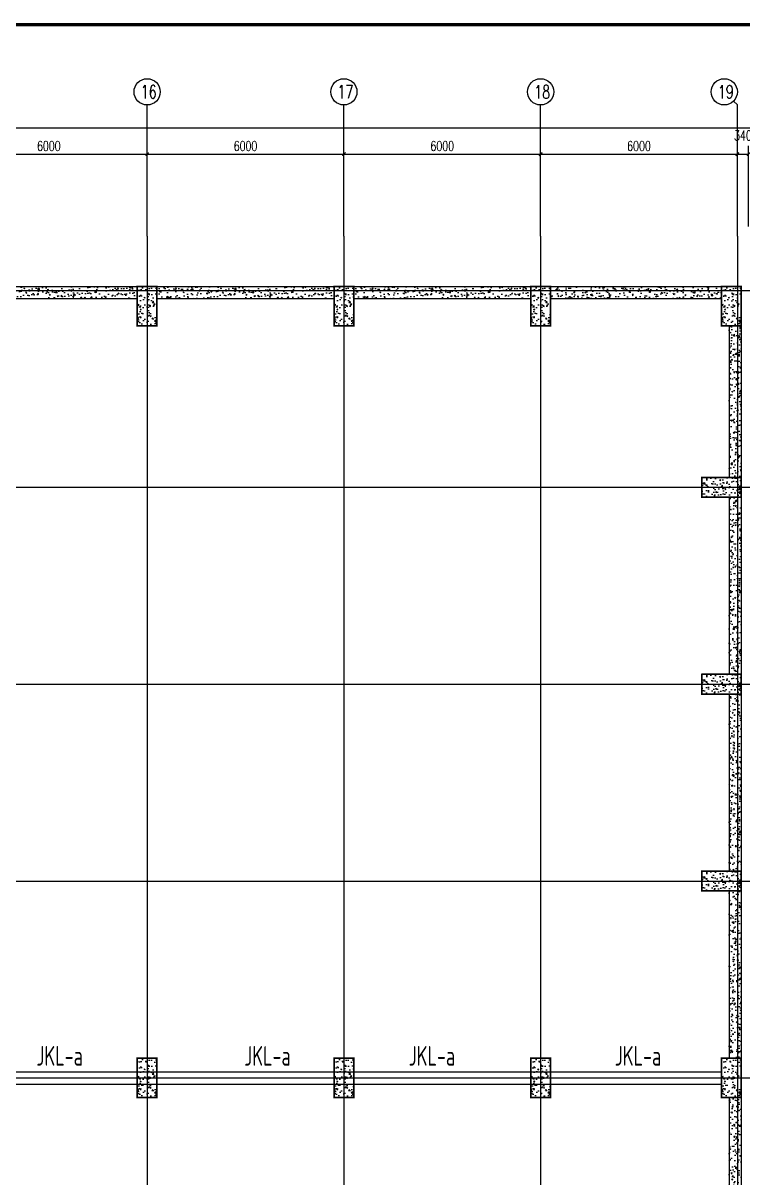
# Model space of a CAD drawing. Extents: x -73672 to 366960, y -527333 to 140666.
# Drawn here: x 277922 to 299876, y -138460 to -103268 of the extents above; entities that cross this region are included whole.
import ezdxf
from ezdxf.enums import TextEntityAlignment as Align

# ---------------------------------------------------------------- set-up
doc = ezdxf.new("R2010")
doc.units = 0
doc.header["$LTSCALE"] = 1000
doc.header["$MEASUREMENT"] = 0
for name, color, linetype in [('AXIS', 3, 'Continuous'), ('AXIS_TEXT', 7, 'Continuous'), ('COLU_DE_NUM', 7, 'Continuous'), ('COLUMN', 9, 'Continuous'), ('PUB_TITLE', 4, 'Continuous'), ('WALL', 9, 'Continuous')]:
    doc.layers.add(name, color=color, linetype=linetype)
doc.styles.add('_TCH_AXIS', font='COMPLEX', dxfattribs={"bigfont": 'GBCBIG'})
doc.styles.add('_TCH_DIM_T3', font='SIMPLEX', dxfattribs={"width": 0.705882, "bigfont": 'GBCBIG'})
doc.styles.add('COMPLEX', font='COMPLEX', dxfattribs={"bigfont": 'Tssdchn.shx'})
doc.styles.add('TSSD_Label', font='Tssdeng.shx', dxfattribs={"width": 0.7, "bigfont": 'hztxt.shx'})
doc.dimstyles.new('_TCH_ARCH-100', dxfattribs={"dimtxt": 297.5, "dimasz": 100, "dimexe": 250, "dimexo": 300, "dimgap": 100, "dimtad": 1, "dimdec": 0, "dimzin": 0, "dimdsep": 46, "dimtxsty": '_TCH_DIM_T3', "dimblk": 'ARCHTICK', "dimcen": 0.09, "dimclrt": 7, "dimazin": 2, "dimtfac": 1, "dimtdec": 0, "dimtix": 1, "dimtmove": 2, "dimatfit": 3, "dimfxl": 0, "dimtolj": 1, "dimtzin": 0, "dimarcsym": 0})
pattern_1 = [(50, (0, 2953.7), (358.6301, -31.37607), [37.5, -412.5]), (355, (0, 2953.7), (-69.37567, 376.09607), [30, -330]), (100.4514, (29.9, 2951.1), (289.2547, 344.71977), [31.8701, -350.57106]), (46.1842, (0, 3053.7), (533.6205, -82.7595), [56.25, -618.75]), (96.6356, (44.47, 3046.8), (467.33135, 487.0589), [47.8051, -525.8565]), (351.1842, (0, 3053.7), (467.331, 487.0593), [45, -495]), (21, (50, 3028.7), (298.45353, -201.30945), [37.5, -412.5]), (326, (50, 3028.7), (121.65767, 362.57502), [30, -330]), (71.4514, (74.87, 3011.93), (420.1113, 161.26525), [31.8701, -350.57106]), (37.5, (0, 2953.7), (6.07993, 166.446927), [0, -326, 0, -335, 0, -331.25]), (7.5, (0, 2953.7), (131.53477, 197.20586), [0, -191, 0, -318.5, 0, -126.25]), (327.5, (-111.5, 2953.7), (266.91122, -11.277436), [0, -125, 0, -390, 0, -517.5]), (317.5, (-161.5, 2953.7), (291.59308, 50.05249), [0, -162.5, 0, -259, 0, -367.5])]

# ---------------------------------------------------------------- blocks, each defined once
blk = doc.blocks.new('_AXISO')
blk.add_circle((0, 0), 0.5)
at = {"layer": 'AXIS_TEXT', "style": 'COMPLEX'}
blk.add_attdef('A', text='', height=0.56, dxfattribs=at).set_placement((-0.25, -0.28), (0.25, -0.28), align=Align.FIT)
blk = doc.blocks.new('_ArchTick')
at = {"color": 0, "linetype": 'ByBlock', "const_width": 0.4}
blk.add_lwpolyline([(-0.5, -0.5), (0.5, 0.5)], dxfattribs=at)
blk = doc.blocks.new('*D8526')
at = {"layer": 'AXIS', "color": 0, "lineweight": -2}
for p, q in [((191586, -109462), (191586, -106212)), ((306166, -109462), (306166, -106212)), ((191586, -106462), (306166, -106462))]:
    blk.add_line(p, q, dxfattribs=at)
at = {"layer": 'Defpoints', "color": 0}
for p in [(306166, -106462), (191586, -109762), (306166, -109762)]:
    blk.add_point(p, dxfattribs=at)
at = {"layer": 'AXIS', "color": 0, "linetype": 'ByBlock', "lineweight": -2, "xscale": 100, "yscale": 100, "zscale": 100, "rotation": 180}
blk.add_blockref('_ArchTick', (191586, -106462), dxfattribs=at)
at = {"layer": 'AXIS', "color": 0, "linetype": 'ByBlock', "lineweight": -2, "xscale": 100, "yscale": 100, "zscale": 100}
blk.add_blockref('_ArchTick', (306166, -106462), dxfattribs=at)
at = {"layer": 'AXIS', "color": 7, "insert": (248876, -106213), "char_height": 297.5, "attachment_point": 5, "style": '_TCH_DIM_T3'}
blk.add_mtext('\\A1;114580', dxfattribs=at)
blk = doc.blocks.new('*D8542')
at = {"layer": 'AXIS', "color": 0, "lineweight": -2}
for p, q in [((275706, -109462), (275706, -107012)), ((275706, -107262), (281706, -107262)), ((281706, -109462), (281706, -107012))]:
    blk.add_line(p, q, dxfattribs=at)
at = {"layer": 'Defpoints', "color": 0}
for p in [(281706, -107262), (275706, -109762), (281706, -109762)]:
    blk.add_point(p, dxfattribs=at)
at = {"layer": 'AXIS', "color": 0, "linetype": 'ByBlock', "lineweight": -2, "xscale": 100, "yscale": 100, "zscale": 100, "rotation": 180}
blk.add_blockref('_ArchTick', (275706, -107262), dxfattribs=at)
at = {"layer": 'AXIS', "color": 0, "linetype": 'ByBlock', "lineweight": -2, "xscale": 100, "yscale": 100, "zscale": 100}
blk.add_blockref('_ArchTick', (281706, -107262), dxfattribs=at)
at = {"layer": 'AXIS', "color": 7, "insert": (278706, -107013), "char_height": 297.5, "attachment_point": 5, "style": '_TCH_DIM_T3'}
blk.add_mtext('\\A1;6000', dxfattribs=at)
blk = doc.blocks.new('*D8543')
at = {"layer": 'AXIS', "color": 0, "lineweight": -2}
for p, q in [((281706, -109462), (281706, -107012)), ((281706, -107262), (287706, -107262)), ((287706, -109462), (287706, -107012))]:
    blk.add_line(p, q, dxfattribs=at)
at = {"layer": 'Defpoints', "color": 0}
for p in [(287706, -107262), (281706, -109762), (287706, -109762)]:
    blk.add_point(p, dxfattribs=at)
at = {"layer": 'AXIS', "color": 0, "linetype": 'ByBlock', "lineweight": -2, "xscale": 100, "yscale": 100, "zscale": 100, "rotation": 180}
blk.add_blockref('_ArchTick', (281706, -107262), dxfattribs=at)
at = {"layer": 'AXIS', "color": 0, "linetype": 'ByBlock', "lineweight": -2, "xscale": 100, "yscale": 100, "zscale": 100}
blk.add_blockref('_ArchTick', (287706, -107262), dxfattribs=at)
at = {"layer": 'AXIS', "color": 7, "insert": (284706, -107013), "char_height": 297.5, "attachment_point": 5, "style": '_TCH_DIM_T3'}
blk.add_mtext('\\A1;6000', dxfattribs=at)
blk = doc.blocks.new('*D8544')
at = {"layer": 'AXIS', "color": 0, "lineweight": -2}
for p, q in [((287706, -109462), (287706, -107012)), ((287706, -107262), (293706, -107262)), ((293706, -109462), (293706, -107012))]:
    blk.add_line(p, q, dxfattribs=at)
at = {"layer": 'Defpoints', "color": 0}
for p in [(293706, -107262), (287706, -109762), (293706, -109762)]:
    blk.add_point(p, dxfattribs=at)
at = {"layer": 'AXIS', "color": 0, "linetype": 'ByBlock', "lineweight": -2, "xscale": 100, "yscale": 100, "zscale": 100, "rotation": 180}
blk.add_blockref('_ArchTick', (287706, -107262), dxfattribs=at)
at = {"layer": 'AXIS', "color": 0, "linetype": 'ByBlock', "lineweight": -2, "xscale": 100, "yscale": 100, "zscale": 100}
blk.add_blockref('_ArchTick', (293706, -107262), dxfattribs=at)
at = {"layer": 'AXIS', "color": 7, "insert": (290706, -107013), "char_height": 297.5, "attachment_point": 5, "style": '_TCH_DIM_T3'}
blk.add_mtext('\\A1;6000', dxfattribs=at)
blk = doc.blocks.new('*D8545')
at = {"layer": 'AXIS', "color": 0, "lineweight": -2}
for p, q in [((293706, -109462), (293706, -107012)), ((293706, -107262), (299706, -107262)), ((299706, -109462), (299706, -107012))]:
    blk.add_line(p, q, dxfattribs=at)
at = {"layer": 'Defpoints', "color": 0}
for p in [(299706, -107262), (293706, -109762), (299706, -109762)]:
    blk.add_point(p, dxfattribs=at)
at = {"layer": 'AXIS', "color": 0, "linetype": 'ByBlock', "lineweight": -2, "xscale": 100, "yscale": 100, "zscale": 100, "rotation": 180}
blk.add_blockref('_ArchTick', (293706, -107262), dxfattribs=at)
at = {"layer": 'AXIS', "color": 0, "linetype": 'ByBlock', "lineweight": -2, "xscale": 100, "yscale": 100, "zscale": 100}
blk.add_blockref('_ArchTick', (299706, -107262), dxfattribs=at)
at = {"layer": 'AXIS', "color": 7, "insert": (296706, -107013), "char_height": 297.5, "attachment_point": 5, "style": '_TCH_DIM_T3'}
blk.add_mtext('\\A1;6000', dxfattribs=at)
blk = doc.blocks.new('*D8546')
at = {"layer": 'AXIS', "color": 0, "lineweight": -2}
for p, q in [((299706, -109462), (299706, -107012)), ((299706, -107262), (300046, -107262)), ((300046, -109462), (300046, -107012))]:
    blk.add_line(p, q, dxfattribs=at)
at = {"layer": 'Defpoints', "color": 0}
for p in [(300046, -107262), (299706, -109762), (300046, -109762)]:
    blk.add_point(p, dxfattribs=at)
at = {"layer": 'AXIS', "color": 0, "linetype": 'ByBlock', "lineweight": -2, "xscale": 100, "yscale": 100, "zscale": 100, "rotation": 180}
blk.add_blockref('_ArchTick', (299706, -107262), dxfattribs=at)
at = {"layer": 'AXIS', "color": 0, "linetype": 'ByBlock', "lineweight": -2, "xscale": 100, "yscale": 100, "zscale": 100}
blk.add_blockref('_ArchTick', (300046, -107262), dxfattribs=at)
at = {"layer": 'AXIS', "color": 7, "insert": (299876, -106694), "char_height": 297.5, "attachment_point": 5, "style": '_TCH_DIM_T3'}
blk.add_mtext('\\A1;340', dxfattribs=at)

msp = doc.modelspace()

# ---------------------------------------------------------------- hatches: boundary and pattern name
h = msp.add_hatch()
h.set_pattern_fill('混凝土', color=0, scale=50, pattern_type=2)
h.set_pattern_definition([(50, (78000, 2953.7), (358.6301, -31.37607), [37.5, -412.5]), (355, (78000, 2953.7), (-69.37567, 376.09607), [30, -330]), (100.4514, (78029.9, 2951.1), (289.2547, 344.71977), [31.8701, -350.57106]), (46.1842, (78000, 3053.7), (533.6205, -82.7595), [56.25, -618.75]), (96.6356, (78044.47, 3046.8), (467.3314, 487.0589), [47.8051, -525.8565]), (351.1842, (78000, 3053.7), (467.331, 487.0593), [45, -495]), (21, (78050, 3028.7), (298.45353, -201.30945), [37.5, -412.5]), (326, (78050, 3028.7), (121.65767, 362.575), [30, -330]), (71.4514, (78074.87, 3011.93), (420.1113, 161.26525), [31.8701, -350.57106]), (37.5, (78000, 2953.7), (6.07993, 166.44693), [0, -326, 0, -335, 0, -331.25]), (7.5, (78000, 2953.7), (131.53477, 197.20586), [0, -191, 0, -318.5, 0, -126.25]), (327.5, (77888.5, 2953.7), (266.91122, -11.277436), [0, -125, 0, -390, 0, -517.5]), (317.5, (77838.5, 2953.7), (291.59308, 50.0525), [0, -162.5, 0, -259, 0, -367.5])])
h.paths.add_polyline_path([(281405.56, -111294.17), (276005.56, -111294.17), (276005.56, -111414.17), (281405.56, -111414.17)])
h.paths.add_polyline_path([(281405.56, -111414.17), (276005.56, -111414.17), (276005.56, -111664.17), (281405.56, -111664.17)])
h = msp.add_hatch()
h.set_pattern_fill('混凝土', color=0, scale=50)
h.set_pattern_definition([(50, (89820, 2953.7), (358.6301, -31.37607), [37.5, -412.5]), (355, (89820, 2953.7), (-69.37567, 376.09607), [30, -330]), (100.4514, (89849.9, 2951.1), (289.2547, 344.71977), [31.8701, -350.57106]), (46.1842, (89820, 3053.7), (533.6205, -82.7595), [56.25, -618.75]), (96.6356, (89864.47, 3046.8), (467.3314, 487.0589), [47.8051, -525.8565]), (351.1842, (89820, 3053.7), (467.331, 487.0593), [45, -495]), (21, (89870, 3028.7), (298.45353, -201.30945), [37.5, -412.5]), (326, (89870, 3028.7), (121.65767, 362.575), [30, -330]), (71.4514, (89894.87, 3011.93), (420.1113, 161.26525), [31.8701, -350.57106]), (37.5, (89820, 2953.7), (6.07993, 166.44693), [0, -326, 0, -335, 0, -331.25]), (7.5, (89820, 2953.7), (131.53477, 197.20586), [0, -191, 0, -318.5, 0, -126.25]), (327.5, (89708.5, 2953.7), (266.91122, -11.277436), [0, -125, 0, -390, 0, -517.5]), (317.5, (89658.5, 2953.7), (291.59308, 50.0525), [0, -162.5, 0, -259, 0, -367.5])])
h.paths.add_polyline_path([(281525.56, -112494.17), (281775.56, -112494.17), (282005.56, -112494.17), (282005.56, -111664.17), (282005.56, -111414.17), (281525.56, -111414.17)])
h.paths.add_polyline_path([(281525.56, -111414.17), (282005.56, -111414.17), (282005.56, -111294.17), (281525.56, -111294.17)])
h.paths.add_polyline_path([(281525.56, -111294.17), (281405.56, -111294.17), (281405.56, -111414.17), (281525.56, -111414.17)])
h.paths.add_polyline_path([(281525.56, -112494.17), (281525.56, -111414.17), (281405.56, -111414.17), (281405.56, -112494.17)])
h = msp.add_hatch()
h.set_pattern_fill('混凝土', color=0, scale=50, pattern_type=2)
h.set_pattern_definition([(50, (84000, 2953.7), (358.6301, -31.37607), [37.5, -412.5]), (355, (84000, 2953.7), (-69.37567, 376.09607), [30, -330]), (100.4514, (84029.9, 2951.1), (289.2547, 344.71977), [31.8701, -350.57106]), (46.1842, (84000, 3053.7), (533.6205, -82.7595), [56.25, -618.75]), (96.6356, (84044.47, 3046.8), (467.3314, 487.0589), [47.8051, -525.8565]), (351.1842, (84000, 3053.7), (467.331, 487.0593), [45, -495]), (21, (84050, 3028.7), (298.45353, -201.30945), [37.5, -412.5]), (326, (84050, 3028.7), (121.65767, 362.575), [30, -330]), (71.4514, (84074.87, 3011.93), (420.1113, 161.26525), [31.8701, -350.57106]), (37.5, (84000, 2953.7), (6.07993, 166.44693), [0, -326, 0, -335, 0, -331.25]), (7.5, (84000, 2953.7), (131.53477, 197.20586), [0, -191, 0, -318.5, 0, -126.25]), (327.5, (83888.5, 2953.7), (266.91122, -11.277436), [0, -125, 0, -390, 0, -517.5]), (317.5, (83838.5, 2953.7), (291.59308, 50.0525), [0, -162.5, 0, -259, 0, -367.5])])
h.paths.add_polyline_path([(287405.56, -111294.17), (282005.56, -111294.17), (282005.56, -111414.17), (287405.56, -111414.17)])
h.paths.add_polyline_path([(287405.56, -111414.17), (282005.56, -111414.17), (282005.56, -111664.17), (287405.56, -111664.17)])
h = msp.add_hatch()
h.set_pattern_fill('混凝土', color=0, scale=50)
h.set_pattern_definition([(50, (95820, 2953.7), (358.6301, -31.37607), [37.5, -412.5]), (355, (95820, 2953.7), (-69.37567, 376.09607), [30, -330]), (100.4514, (95849.9, 2951.1), (289.2547, 344.71977), [31.8701, -350.57106]), (46.1842, (95820, 3053.7), (533.6205, -82.7595), [56.25, -618.75]), (96.6356, (95864.47, 3046.8), (467.3314, 487.0589), [47.8051, -525.8565]), (351.1842, (95820, 3053.7), (467.331, 487.0593), [45, -495]), (21, (95870, 3028.7), (298.45353, -201.30945), [37.5, -412.5]), (326, (95870, 3028.7), (121.65767, 362.575), [30, -330]), (71.4514, (95894.87, 3011.93), (420.1113, 161.26525), [31.8701, -350.57106]), (37.5, (95820, 2953.7), (6.07993, 166.44693), [0, -326, 0, -335, 0, -331.25]), (7.5, (95820, 2953.7), (131.53477, 197.20586), [0, -191, 0, -318.5, 0, -126.25]), (327.5, (95708.5, 2953.7), (266.91122, -11.277436), [0, -125, 0, -390, 0, -517.5]), (317.5, (95658.5, 2953.7), (291.59308, 50.0525), [0, -162.5, 0, -259, 0, -367.5])])
h.paths.add_polyline_path([(287525.56, -112494.17), (287775.56, -112494.17), (288005.56, -112494.17), (288005.56, -111664.17), (288005.56, -111414.17), (287525.56, -111414.17)])
h.paths.add_polyline_path([(287525.56, -111414.17), (288005.56, -111414.17), (288005.56, -111294.17), (287525.56, -111294.17)])
h.paths.add_polyline_path([(287525.56, -111294.17), (287405.56, -111294.17), (287405.56, -111414.17), (287525.56, -111414.17)])
h.paths.add_polyline_path([(287525.56, -112494.17), (287525.56, -111414.17), (287405.56, -111414.17), (287405.56, -112494.17)])
h = msp.add_hatch()
h.set_pattern_fill('混凝土', color=0, scale=50, pattern_type=2)
h.set_pattern_definition([(50, (90000, 2953.7), (358.6301, -31.37607), [37.5, -412.5]), (355, (90000, 2953.7), (-69.37567, 376.09607), [30, -330]), (100.4514, (90029.9, 2951.1), (289.2547, 344.71977), [31.8701, -350.57106]), (46.1842, (90000, 3053.7), (533.6205, -82.7595), [56.25, -618.75]), (96.6356, (90044.47, 3046.8), (467.3314, 487.0589), [47.8051, -525.8565]), (351.1842, (90000, 3053.7), (467.331, 487.0593), [45, -495]), (21, (90050, 3028.7), (298.45353, -201.30945), [37.5, -412.5]), (326, (90050, 3028.7), (121.65767, 362.575), [30, -330]), (71.4514, (90074.87, 3011.93), (420.1113, 161.26525), [31.8701, -350.57106]), (37.5, (90000, 2953.7), (6.07993, 166.44693), [0, -326, 0, -335, 0, -331.25]), (7.5, (90000, 2953.7), (131.53477, 197.20586), [0, -191, 0, -318.5, 0, -126.25]), (327.5, (89888.5, 2953.7), (266.91122, -11.277436), [0, -125, 0, -390, 0, -517.5]), (317.5, (89838.5, 2953.7), (291.59308, 50.0525), [0, -162.5, 0, -259, 0, -367.5])])
h.paths.add_polyline_path([(293405.56, -111294.17), (288005.56, -111294.17), (288005.56, -111414.17), (293405.56, -111414.17)])
h.paths.add_polyline_path([(293405.56, -111414.17), (288005.56, -111414.17), (288005.56, -111664.17), (293405.56, -111664.17)])
h = msp.add_hatch()
h.set_pattern_fill('混凝土', color=0, scale=50)
h.set_pattern_definition([(50, (101820, 2953.7), (358.6301, -31.37607), [37.5, -412.5]), (355, (101820, 2953.7), (-69.37567, 376.09607), [30, -330]), (100.4514, (101849.9, 2951.1), (289.2547, 344.71977), [31.8701, -350.57106]), (46.1842, (101820, 3053.7), (533.6205, -82.7595), [56.25, -618.75]), (96.6356, (101864.47, 3046.8), (467.3314, 487.0589), [47.8051, -525.8565]), (351.1842, (101820, 3053.7), (467.331, 487.0593), [45, -495]), (21, (101870, 3028.7), (298.45353, -201.30945), [37.5, -412.5]), (326, (101870, 3028.7), (121.65767, 362.575), [30, -330]), (71.4514, (101894.87, 3011.93), (420.1113, 161.26525), [31.8701, -350.57106]), (37.5, (101820, 2953.7), (6.07993, 166.44693), [0, -326, 0, -335, 0, -331.25]), (7.5, (101820, 2953.7), (131.53477, 197.20586), [0, -191, 0, -318.5, 0, -126.25]), (327.5, (101708.5, 2953.7), (266.91122, -11.277436), [0, -125, 0, -390, 0, -517.5]), (317.5, (101658.5, 2953.7), (291.59308, 50.0525), [0, -162.5, 0, -259, 0, -367.5])])
h.paths.add_polyline_path([(293525.56, -112494.17), (293775.56, -112494.17), (294005.56, -112494.17), (294005.56, -111664.17), (294005.56, -111414.17), (293525.56, -111414.17)])
h.paths.add_polyline_path([(293525.56, -111414.17), (294005.56, -111414.17), (294005.56, -111294.17), (293525.56, -111294.17)])
h.paths.add_polyline_path([(293525.56, -111294.17), (293405.56, -111294.17), (293405.56, -111414.17), (293525.56, -111414.17)])
h.paths.add_polyline_path([(293525.56, -112494.17), (293525.56, -111414.17), (293405.56, -111414.17), (293405.56, -112494.17)])
h = msp.add_hatch()
h.set_pattern_fill('混凝土', color=0, scale=50, pattern_type=2)
h.set_pattern_definition(pattern_1)
h.paths.add_polyline_path([(294005.56, -111414.17), (299225.56, -111414.17), (299225.56, -111294.17), (294005.56, -111294.17)])
h.paths.add_polyline_path([(294005.56, -111664.17), (299225.56, -111664.17), (299225.56, -111414.17), (294005.56, -111414.17)])
h = msp.add_hatch()
h.set_pattern_fill('混凝土', color=0, scale=50)
h.set_pattern_definition([(50, (107640, 2953.7), (358.6301, -31.37607), [37.5, -412.5]), (355, (107640, 2953.7), (-69.37567, 376.09607), [30, -330]), (100.4514, (107669.9, 2951.1), (289.2547, 344.71977), [31.8701, -350.57106]), (46.1842, (107640, 3053.7), (533.6205, -82.7595), [56.25, -618.75]), (96.6356, (107684.47, 3046.8), (467.3314, 487.0589), [47.8051, -525.8565]), (351.1842, (107640, 3053.7), (467.331, 487.0593), [45, -495]), (21, (107690, 3028.7), (298.45353, -201.30945), [37.5, -412.5]), (326, (107690, 3028.7), (121.65767, 362.575), [30, -330]), (71.4514, (107714.87, 3011.93), (420.1113, 161.26525), [31.8701, -350.57106]), (37.5, (107640, 2953.7), (6.07993, 166.44693), [0, -326, 0, -335, 0, -331.25]), (7.5, (107640, 2953.7), (131.53477, 197.20586), [0, -191, 0, -318.5, 0, -126.25]), (327.5, (107528.5, 2953.7), (266.91122, -11.277436), [0, -125, 0, -390, 0, -517.5]), (317.5, (107478.5, 2953.7), (291.59308, 50.0525), [0, -162.5, 0, -259, 0, -367.5])])
h.paths.add_polyline_path([(299345.56, -112494.17), (299595.56, -112494.17), (299825.56, -112494.17), (299825.56, -111664.17), (299825.56, -111414.17), (299345.56, -111414.17)])
h.paths.add_polyline_path([(299345.56, -111414.17), (299825.56, -111414.17), (299825.56, -111294.17), (299345.56, -111294.17)])
h.paths.add_polyline_path([(299345.56, -111294.17), (299225.56, -111294.17), (299225.56, -111414.17), (299345.56, -111414.17)])
h.paths.add_polyline_path([(299345.56, -112494.17), (299345.56, -111414.17), (299225.56, -111414.17), (299225.56, -112494.17)])
h = msp.add_hatch()
h.set_pattern_fill('混凝土', color=0, scale=50, pattern_type=2)
h.set_pattern_definition(pattern_1)
h.paths.add_polyline_path([(299705.56, -117114.17), (299825.56, -117114.17), (299825.56, -112494.17), (299705.56, -112494.17)])
h.paths.add_polyline_path([(299705.56, -112494.17), (299455.56, -112494.17), (299455.56, -117114.17), (299705.56, -117114.17)])
h = msp.add_hatch()
h.set_pattern_fill('混凝土', color=0, scale=50, pattern_type=2)
h.set_pattern_definition([(50, (107040, 2953.7), (358.6301, -31.37607), [37.5, -412.5]), (355, (107040, 2953.7), (-69.37567, 376.09607), [30, -330]), (100.4514, (107069.9, 2951.1), (289.2547, 344.71977), [31.8701, -350.57106]), (46.1842, (107040, 3053.7), (533.6205, -82.7595), [56.25, -618.75]), (96.6356, (107084.47, 3046.8), (467.3314, 487.0589), [47.8051, -525.8565]), (351.1842, (107040, 3053.7), (467.331, 487.0593), [45, -495]), (21, (107090, 3028.7), (298.45353, -201.30945), [37.5, -412.5]), (326, (107090, 3028.7), (121.65767, 362.575), [30, -330]), (71.4514, (107114.87, 3011.93), (420.1113, 161.26525), [31.8701, -350.57106]), (37.5, (107040, 2953.7), (6.07993, 166.44693), [0, -326, 0, -335, 0, -331.25]), (7.5, (107040, 2953.7), (131.53477, 197.20586), [0, -191, 0, -318.5, 0, -126.25]), (327.5, (106928.5, 2953.7), (266.91122, -11.277436), [0, -125, 0, -390, 0, -517.5]), (317.5, (106878.5, 2953.7), (291.59308, 50.0525), [0, -162.5, 0, -259, 0, -367.5])])
h.paths.add_polyline_path([(299825.56, -117114.17), (298995.56, -117114.17), (298745.56, -117114.17), (298745.56, -117414.17), (299825.56, -117414.17)])
h.paths.add_polyline_path([(298995.56, -117714.17), (299825.56, -117714.17), (299825.56, -117414.17), (298745.56, -117414.17), (298745.56, -117714.17)])
h.paths.add_polyline_path([(298745.56, -117714.17), (298745.56, -117414.17), (298625.56, -117414.17), (298625.56, -117714.17)])
h.paths.add_polyline_path([(298625.56, -117114.17), (298625.56, -117414.17), (298745.56, -117414.17), (298745.56, -117114.17)])
h = msp.add_hatch()
h.set_pattern_fill('混凝土', color=0, scale=50, pattern_type=2)
h.set_pattern_definition(pattern_1)
h.paths.add_polyline_path([(299705.56, -123114.17), (299705.56, -117714.17), (299455.56, -117714.17), (299455.56, -123114.17)])
h.paths.add_polyline_path([(299825.56, -123114.17), (299825.56, -117714.17), (299705.56, -117714.17), (299705.56, -123114.17)])
h = msp.add_hatch()
h.set_pattern_fill('混凝土', color=0, scale=50, pattern_type=2)
h.set_pattern_definition([(50, (107040, -3046.3), (358.6301, -31.37607), [37.5, -412.5]), (355, (107040, -3046.3), (-69.37567, 376.09607), [30, -330]), (100.4514, (107069.9, -3048.9), (289.2547, 344.71977), [31.8701, -350.57106]), (46.1842, (107040, -2946.3), (533.6205, -82.7595), [56.25, -618.75]), (96.6356, (107084.47, -2953.2), (467.3314, 487.0589), [47.8051, -525.8565]), (351.1842, (107040, -2946.3), (467.331, 487.0593), [45, -495]), (21, (107090, -2971.3), (298.45353, -201.30945), [37.5, -412.5]), (326, (107090, -2971.3), (121.65767, 362.575), [30, -330]), (71.4514, (107114.87, -2988.07), (420.1113, 161.26525), [31.8701, -350.57106]), (37.5, (107040, -3046.3), (6.07993, 166.44693), [0, -326, 0, -335, 0, -331.25]), (7.5, (107040, -3046.3), (131.53477, 197.20586), [0, -191, 0, -318.5, 0, -126.25]), (327.5, (106928.5, -3046.3), (266.91122, -11.277436), [0, -125, 0, -390, 0, -517.5]), (317.5, (106878.5, -3046.3), (291.59308, 50.0525), [0, -162.5, 0, -259, 0, -367.5])])
h.paths.add_polyline_path([(299825.56, -123114.17), (298995.56, -123114.17), (298745.56, -123114.17), (298745.56, -123414.17), (299825.56, -123414.17)])
h.paths.add_polyline_path([(298995.56, -123714.17), (299825.56, -123714.17), (299825.56, -123414.17), (298745.56, -123414.17), (298745.56, -123714.17)])
h.paths.add_polyline_path([(298745.56, -123714.17), (298745.56, -123414.17), (298625.56, -123414.17), (298625.56, -123714.17)])
h.paths.add_polyline_path([(298625.56, -123114.17), (298625.56, -123414.17), (298745.56, -123414.17), (298745.56, -123114.17)])
h = msp.add_hatch()
h.set_pattern_fill('混凝土', color=0, scale=50, pattern_type=2)
h.set_pattern_definition(pattern_1)
h.paths.add_polyline_path([(299705.56, -129114.17), (299705.56, -123714.17), (299455.56, -123714.17), (299455.56, -129114.17)])
h.paths.add_polyline_path([(299825.56, -129114.17), (299825.56, -123714.17), (299705.56, -123714.17), (299705.56, -129114.17)])
h = msp.add_hatch()
h.set_pattern_fill('混凝土', color=0, scale=50, pattern_type=2)
h.set_pattern_definition([(50, (107040, -9046.3), (358.6301, -31.37607), [37.5, -412.5]), (355, (107040, -9046.3), (-69.37567, 376.09607), [30, -330]), (100.4514, (107069.9, -9048.9), (289.2547, 344.71977), [31.8701, -350.57106]), (46.1842, (107040, -8946.3), (533.6205, -82.7595), [56.25, -618.75]), (96.6356, (107084.47, -8953.2), (467.3314, 487.0589), [47.8051, -525.8565]), (351.1842, (107040, -8946.3), (467.331, 487.0593), [45, -495]), (21, (107090, -8971.3), (298.45353, -201.30945), [37.5, -412.5]), (326, (107090, -8971.3), (121.65767, 362.575), [30, -330]), (71.4514, (107114.87, -8988.07), (420.1113, 161.26525), [31.8701, -350.57106]), (37.5, (107040, -9046.3), (6.07993, 166.44693), [0, -326, 0, -335, 0, -331.25]), (7.5, (107040, -9046.3), (131.53477, 197.20586), [0, -191, 0, -318.5, 0, -126.25]), (327.5, (106928.5, -9046.3), (266.91122, -11.277436), [0, -125, 0, -390, 0, -517.5]), (317.5, (106878.5, -9046.3), (291.59308, 50.0525), [0, -162.5, 0, -259, 0, -367.5])])
h.paths.add_polyline_path([(299825.56, -129114.17), (298995.56, -129114.17), (298745.56, -129114.17), (298745.56, -129414.17), (299825.56, -129414.17)])
h.paths.add_polyline_path([(298995.56, -129714.17), (299825.56, -129714.17), (299825.56, -129414.17), (298745.56, -129414.17), (298745.56, -129714.17)])
h.paths.add_polyline_path([(298745.56, -129714.17), (298745.56, -129414.17), (298625.56, -129414.17), (298625.56, -129714.17)])
h.paths.add_polyline_path([(298625.56, -129114.17), (298625.56, -129414.17), (298745.56, -129414.17), (298745.56, -129114.17)])
h = msp.add_hatch()
h.set_pattern_fill('混凝土', color=0, scale=50, pattern_type=2)
h.set_pattern_definition(pattern_1)
h.paths.add_polyline_path([(299705.56, -129714.17), (299455.56, -129714.17), (299455.56, -134814.17), (299705.56, -134814.17)])
h.paths.add_polyline_path([(299825.56, -129714.17), (299705.56, -129714.17), (299705.56, -134814.17), (299825.56, -134814.17)])
h = msp.add_hatch()
h.set_pattern_fill('混凝土', color=0, scale=50)
h.set_pattern_definition([(50, (89820, -20566.3), (358.6301, -31.37607), [37.5, -412.5]), (355, (89820, -20566.3), (-69.37567, 376.09607), [30, -330]), (100.4514, (89849.9, -20568.9), (289.2547, 344.71977), [31.8701, -350.57106]), (46.1842, (89820, -20466.3), (533.6205, -82.7595), [56.25, -618.75]), (96.6356, (89864.47, -20473.2), (467.3314, 487.0589), [47.8051, -525.8565]), (351.1842, (89820, -20466.3), (467.331, 487.0593), [45, -495]), (21, (89870, -20491.3), (298.45353, -201.30945), [37.5, -412.5]), (326, (89870, -20491.3), (121.65767, 362.575), [30, -330]), (71.4514, (89894.87, -20508.07), (420.1113, 161.26525), [31.8701, -350.57106]), (37.5, (89820, -20566.3), (6.07993, 166.44693), [0, -326, 0, -335, 0, -331.25]), (7.5, (89820, -20566.3), (131.53477, 197.20586), [0, -191, 0, -318.5, 0, -126.25]), (327.5, (89708.5, -20566.3), (266.91122, -11.277436), [0, -125, 0, -390, 0, -517.5]), (317.5, (89658.5, -20566.3), (291.59308, 50.0525), [0, -162.5, 0, -259, 0, -367.5])])
h.paths.add_polyline_path([(281525.56, -136014.17), (281775.56, -136014.17), (282005.56, -136014.17), (282005.56, -135184.17), (282005.56, -134934.17), (281525.56, -134934.17)])
h.paths.add_polyline_path([(281525.56, -134934.17), (282005.56, -134934.17), (282005.56, -134814.17), (281525.56, -134814.17)])
h.paths.add_polyline_path([(281525.56, -134814.17), (281405.56, -134814.17), (281405.56, -134934.17), (281525.56, -134934.17)])
h.paths.add_polyline_path([(281525.56, -136014.17), (281525.56, -134934.17), (281405.56, -134934.17), (281405.56, -136014.17)])
h = msp.add_hatch()
h.set_pattern_fill('混凝土', color=0, scale=50)
h.set_pattern_definition([(50, (95820, -20566.3), (358.6301, -31.37607), [37.5, -412.5]), (355, (95820, -20566.3), (-69.37567, 376.09607), [30, -330]), (100.4514, (95849.9, -20568.9), (289.2547, 344.71977), [31.8701, -350.57106]), (46.1842, (95820, -20466.3), (533.6205, -82.7595), [56.25, -618.75]), (96.6356, (95864.47, -20473.2), (467.3314, 487.0589), [47.8051, -525.8565]), (351.1842, (95820, -20466.3), (467.331, 487.0593), [45, -495]), (21, (95870, -20491.3), (298.45353, -201.30945), [37.5, -412.5]), (326, (95870, -20491.3), (121.65767, 362.575), [30, -330]), (71.4514, (95894.87, -20508.07), (420.1113, 161.26525), [31.8701, -350.57106]), (37.5, (95820, -20566.3), (6.07993, 166.44693), [0, -326, 0, -335, 0, -331.25]), (7.5, (95820, -20566.3), (131.53477, 197.20586), [0, -191, 0, -318.5, 0, -126.25]), (327.5, (95708.5, -20566.3), (266.91122, -11.277436), [0, -125, 0, -390, 0, -517.5]), (317.5, (95658.5, -20566.3), (291.59308, 50.0525), [0, -162.5, 0, -259, 0, -367.5])])
h.paths.add_polyline_path([(287525.56, -136014.17), (287775.56, -136014.17), (288005.56, -136014.17), (288005.56, -135184.17), (288005.56, -134934.17), (287525.56, -134934.17)])
h.paths.add_polyline_path([(287525.56, -134934.17), (288005.56, -134934.17), (288005.56, -134814.17), (287525.56, -134814.17)])
h.paths.add_polyline_path([(287525.56, -134814.17), (287405.56, -134814.17), (287405.56, -134934.17), (287525.56, -134934.17)])
h.paths.add_polyline_path([(287525.56, -136014.17), (287525.56, -134934.17), (287405.56, -134934.17), (287405.56, -136014.17)])
h = msp.add_hatch()
h.set_pattern_fill('混凝土', color=0, scale=50)
h.set_pattern_definition([(50, (101820, -20566.3), (358.6301, -31.37607), [37.5, -412.5]), (355, (101820, -20566.3), (-69.37567, 376.09607), [30, -330]), (100.4514, (101849.9, -20568.9), (289.2547, 344.71977), [31.8701, -350.57106]), (46.1842, (101820, -20466.3), (533.6205, -82.7595), [56.25, -618.75]), (96.6356, (101864.47, -20473.2), (467.3314, 487.0589), [47.8051, -525.8565]), (351.1842, (101820, -20466.3), (467.331, 487.0593), [45, -495]), (21, (101870, -20491.3), (298.45353, -201.30945), [37.5, -412.5]), (326, (101870, -20491.3), (121.65767, 362.575), [30, -330]), (71.4514, (101894.87, -20508.07), (420.1113, 161.26525), [31.8701, -350.57106]), (37.5, (101820, -20566.3), (6.07993, 166.44693), [0, -326, 0, -335, 0, -331.25]), (7.5, (101820, -20566.3), (131.53477, 197.20586), [0, -191, 0, -318.5, 0, -126.25]), (327.5, (101708.5, -20566.3), (266.91122, -11.277436), [0, -125, 0, -390, 0, -517.5]), (317.5, (101658.5, -20566.3), (291.59308, 50.0525), [0, -162.5, 0, -259, 0, -367.5])])
h.paths.add_polyline_path([(293525.56, -136014.17), (293775.56, -136014.17), (294005.56, -136014.17), (294005.56, -135184.17), (294005.56, -134934.17), (293525.56, -134934.17)])
h.paths.add_polyline_path([(293525.56, -134934.17), (294005.56, -134934.17), (294005.56, -134814.17), (293525.56, -134814.17)])
h.paths.add_polyline_path([(293525.56, -134814.17), (293405.56, -134814.17), (293405.56, -134934.17), (293525.56, -134934.17)])
h.paths.add_polyline_path([(293525.56, -136014.17), (293525.56, -134934.17), (293405.56, -134934.17), (293405.56, -136014.17)])
h = msp.add_hatch()
h.set_pattern_fill('混凝土', color=0, scale=50)
h.set_pattern_definition([(50, (107640, -20566.3), (358.6301, -31.37607), [37.5, -412.5]), (355, (107640, -20566.3), (-69.37567, 376.09607), [30, -330]), (100.4514, (107669.9, -20568.9), (289.2547, 344.71977), [31.8701, -350.57106]), (46.1842, (107640, -20466.3), (533.6205, -82.7595), [56.25, -618.75]), (96.6356, (107684.47, -20473.2), (467.3314, 487.0589), [47.8051, -525.8565]), (351.1842, (107640, -20466.3), (467.331, 487.0593), [45, -495]), (21, (107690, -20491.3), (298.45353, -201.30945), [37.5, -412.5]), (326, (107690, -20491.3), (121.65767, 362.575), [30, -330]), (71.4514, (107714.87, -20508.07), (420.1113, 161.26525), [31.8701, -350.57106]), (37.5, (107640, -20566.3), (6.07993, 166.44693), [0, -326, 0, -335, 0, -331.25]), (7.5, (107640, -20566.3), (131.53477, 197.20586), [0, -191, 0, -318.5, 0, -126.25]), (327.5, (107528.5, -20566.3), (266.91122, -11.277436), [0, -125, 0, -390, 0, -517.5]), (317.5, (107478.5, -20566.3), (291.59308, 50.0525), [0, -162.5, 0, -259, 0, -367.5])])
h.paths.add_polyline_path([(299345.56, -136014.17), (299595.56, -136014.17), (299825.56, -136014.17), (299825.56, -135184.17), (299825.56, -134934.17), (299345.56, -134934.17)])
h.paths.add_polyline_path([(299345.56, -134934.17), (299825.56, -134934.17), (299825.56, -134814.17), (299345.56, -134814.17)])
h.paths.add_polyline_path([(299345.56, -134814.17), (299225.56, -134814.17), (299225.56, -134934.17), (299345.56, -134934.17)])
h.paths.add_polyline_path([(299345.56, -136014.17), (299345.56, -134934.17), (299225.56, -134934.17), (299225.56, -136014.17)])
h = msp.add_hatch()
h.set_pattern_fill('混凝土', color=0, scale=50, pattern_type=2)
h.set_pattern_definition(pattern_1)
h.paths.add_polyline_path([(299705.56, -136014.17), (299455.56, -136014.17), (299455.56, -141114.17), (299705.56, -141114.17)])
h.paths.add_polyline_path([(299705.56, -141114.17), (299825.56, -141114.17), (299825.56, -136014.17), (299705.56, -136014.17)])

# ---------------------------------------------------------------- linework, layer by layer
at = {"color": 1}
for p, q in [((281705.56, -109761.98), (281705.56, -170235.82)), ((287705.56, -109761.98), (287705.56, -170235.82)), ((293705.56, -109761.98), (293705.56, -170235.82)), ((299705.56, -109761.98), (299705.56, -170235.82)), ((189319.9, -111414.17), (308089.5, -111414.17)), ((189319.9, -117414.17), (308089.5, -117414.17)), ((189319.9, -123414.17), (308089.5, -123414.17)), ((189319.9, -129414.17), (308089.5, -129414.17)), ((189319.9, -135414.17), (308089.5, -135414.17))]:
    msp.add_line(p, q, dxfattribs=at)
msp.add_line((299825.56, -129414.17), (305860.56, -129414.17))
at = {"color": 0}
for p, q in [((192185.56, -135229.17), (299225.56, -135229.17)), ((192185.56, -135599.17), (299225.56, -135599.17))]:
    msp.add_line(p, q, dxfattribs=at)
at = {"color": 0, "const_width": 50}
for points in [[(281405.56, -111294.17), (281405.56, -112494.17), (282005.56, -112494.17), (282005.56, -111294.17), (281405.56, -111294.17)], [(287405.56, -111294.17), (287405.56, -112494.17), (288005.56, -112494.17), (288005.56, -111294.17), (287405.56, -111294.17)], [(293405.56, -111294.17), (293405.56, -112494.17), (294005.56, -112494.17), (294005.56, -111294.17), (293405.56, -111294.17)], [(299225.56, -111294.17), (299225.56, -112494.17), (299825.56, -112494.17), (299825.56, -111294.17), (299225.56, -111294.17)], [(298625.56, -117714.17), (298625.56, -117114.17), (299825.56, -117114.17), (299825.56, -117714.17), (298625.56, -117714.17)], [(298625.56, -123714.17), (298625.56, -123114.17), (299825.56, -123114.17), (299825.56, -123714.17), (298625.56, -123714.17)], [(298625.56, -129714.17), (298625.56, -129114.17), (299825.56, -129114.17), (299825.56, -129714.17), (298625.56, -129714.17)], [(281405.56, -134814.17), (281405.56, -136014.17), (282005.56, -136014.17), (282005.56, -134814.17), (281405.56, -134814.17)], [(287405.56, -134814.17), (287405.56, -136014.17), (288005.56, -136014.17), (288005.56, -134814.17), (287405.56, -134814.17)], [(293405.56, -134814.17), (293405.56, -136014.17), (294005.56, -136014.17), (294005.56, -134814.17), (293405.56, -134814.17)], [(299225.56, -134814.17), (299225.56, -136014.17), (299825.56, -136014.17), (299825.56, -134814.17), (299225.56, -134814.17)]]:
    msp.add_lwpolyline(points, dxfattribs=at)
at = {"layer": 'AXIS'}
for p, q in [((281705.56, -109761.98), (281705.56, -105761.98)), ((287705.56, -109761.98), (287705.56, -105761.98)), ((293705.56, -109761.98), (293705.56, -105761.98)), ((299705.56, -105761.98), (299588.4, -105644.82)), ((299705.56, -109761.98), (299705.56, -105761.98))]:
    msp.add_line(p, q, dxfattribs=at)
at = {"layer": 'COLUMN'}
for points in [[(281405.56, -112494.17), (282005.56, -112494.17), (282005.56, -111294.17), (281405.56, -111294.17)], [(287405.56, -112494.17), (288005.56, -112494.17), (288005.56, -111294.17), (287405.56, -111294.17)], [(293405.56, -112494.17), (294005.56, -112494.17), (294005.56, -111294.17), (293405.56, -111294.17)], [(299225.56, -112494.17), (299825.56, -112494.17), (299825.56, -111294.17), (299225.56, -111294.17)], [(298625.56, -117114.17), (298625.56, -117714.17), (299825.56, -117714.17), (299825.56, -117114.17)], [(298625.56, -123114.17), (298625.56, -123714.17), (299825.56, -123714.17), (299825.56, -123114.17)], [(298625.56, -129114.17), (298625.56, -129714.17), (299825.56, -129714.17), (299825.56, -129114.17)], [(282005.56, -134814.17), (281405.56, -134814.17), (281405.56, -136014.17), (282005.56, -136014.17)], [(288005.56, -134814.17), (287405.56, -134814.17), (287405.56, -136014.17), (288005.56, -136014.17)], [(294005.56, -134814.17), (293405.56, -134814.17), (293405.56, -136014.17), (294005.56, -136014.17)], [(299825.56, -134814.17), (299225.56, -134814.17), (299225.56, -136014.17), (299825.56, -136014.17)]]:
    msp.add_lwpolyline(points, close=True, dxfattribs=at)
at = {"layer": 'PUB_TITLE', "const_width": 100}
msp.add_lwpolyline([(180178.75, -185417.87), (325378.75, -185417.87), (325378.75, -103317.87), (180178.75, -103317.87)], close=True, dxfattribs=at)
at = {"layer": 'WALL'}
for p, q in [((276005.56, -111294.17), (281405.56, -111294.17)), ((282005.56, -111294.17), (287405.56, -111294.17)), ((288005.56, -111294.17), (293405.56, -111294.17)), ((294005.56, -111294.17), (299225.56, -111294.17)), ((276005.56, -111664.17), (281405.56, -111664.17)), ((282005.56, -111664.17), (287405.56, -111664.17)), ((288005.56, -111664.17), (293405.56, -111664.17)), ((294005.56, -111664.17), (299225.56, -111664.17)), ((299455.56, -112494.17), (299455.56, -117114.17)), ((299825.56, -112494.17), (299825.56, -117114.17)), ((299455.56, -117714.17), (299455.56, -123114.17)), ((299825.56, -117714.17), (299825.56, -123114.17)), ((299455.56, -123714.17), (299455.56, -129114.17)), ((299825.56, -123714.17), (299825.56, -129114.17)), ((299455.56, -129714.17), (299455.56, -134814.17)), ((299825.56, -129714.17), (299825.56, -134814.17)), ((299455.56, -136014.17), (299455.56, -141114.17)), ((299825.56, -136014.17), (299825.56, -141114.17))]:
    msp.add_line(p, q, dxfattribs=at)

# ---------------------------------------------------------------- block references
at = {"layer": 'AXIS'}
ref = msp.add_blockref('_AXISO', (281705.56, -105361.98), dxfattribs=dict(at, xscale=800, yscale=800, zscale=800))
ref.add_attrib('A', '16', (281510.11, -105562.48), dxfattribs={"color": 7, "height": 401.002, "style": '_TCH_AXIS', "width": 0.705882})
ref = msp.add_blockref('_AXISO', (287705.56, -105361.98), dxfattribs=dict(at, xscale=800, yscale=800, zscale=800))
ref.add_attrib('A', '17', (287510.11, -105562.48), dxfattribs={"color": 7, "height": 401.002, "style": '_TCH_AXIS', "width": 0.705882})
ref = msp.add_blockref('_AXISO', (293705.56, -105361.98), dxfattribs=dict(at, xscale=800, yscale=800, zscale=800))
ref.add_attrib('A', '18', (293510.11, -105562.48), dxfattribs={"color": 7, "height": 401.002, "style": '_TCH_AXIS', "width": 0.705882})
ref = msp.add_blockref('_AXISO', (299305.56, -105361.98), dxfattribs=dict(at, xscale=800, yscale=800, zscale=800))
ref.add_attrib('A', '19', (299110.11, -105562.48), dxfattribs={"color": 7, "height": 401.002, "style": '_TCH_AXIS', "width": 0.705882})

# ---------------------------------------------------------------- texts
at = {"layer": 'COLU_DE_NUM', "style": 'TSSD_Label', "width": 0.7}
for p in [(279036.83, -134740.46), (285375.61, -134740.46), (290390.04, -134740.46), (296675.25, -134740.46)]:
    msp.add_text('JKL-a', height=600, dxfattribs=at).set_placement(p, align=Align.MIDDLE)

# ---------------------------------------------------------------- dimensions: what is measured, and where the dimension line sits
at = {"layer": 'AXIS'}
for p1, p2, distance, picture, middle in [((191585.56, -109761.98), (306165.56, -109761.98), 3300, '*D8526', (248875.56, -106213.23)), ((275705.56, -109761.98), (281705.56, -109761.98), 2500, '*D8542', (278705.56, -107013.23)), ((281705.56, -109761.98), (287705.56, -109761.98), 2500, '*D8543', (284705.56, -107013.23)), ((287705.56, -109761.98), (293705.56, -109761.98), 2500, '*D8544', (290705.56, -107013.23)), ((293705.56, -109761.98), (299705.56, -109761.98), 2500, '*D8545', (296705.56, -107013.23))]:
    dim = msp.add_aligned_dim(p1=p1, p2=p2, distance=distance, dimstyle='_TCH_ARCH-100', dxfattribs=at)
    dim.commit()
    dim.dimension.update_dxf_attribs({"geometry": picture, "text_midpoint": middle})
dim = msp.add_linear_dim(base=(300045.56, -107261.98), p1=(299705.56, -109761.98), p2=(300045.56, -109761.98), angle=0, dimstyle='_TCH_ARCH-100', dxfattribs=at)
dim.commit()
dim.dimension.update_dxf_attribs({"geometry": '*D8546', "text_midpoint": (299875.56, -106694.48), "dimtype": 161})

doc.saveas('drawing.dxf')
